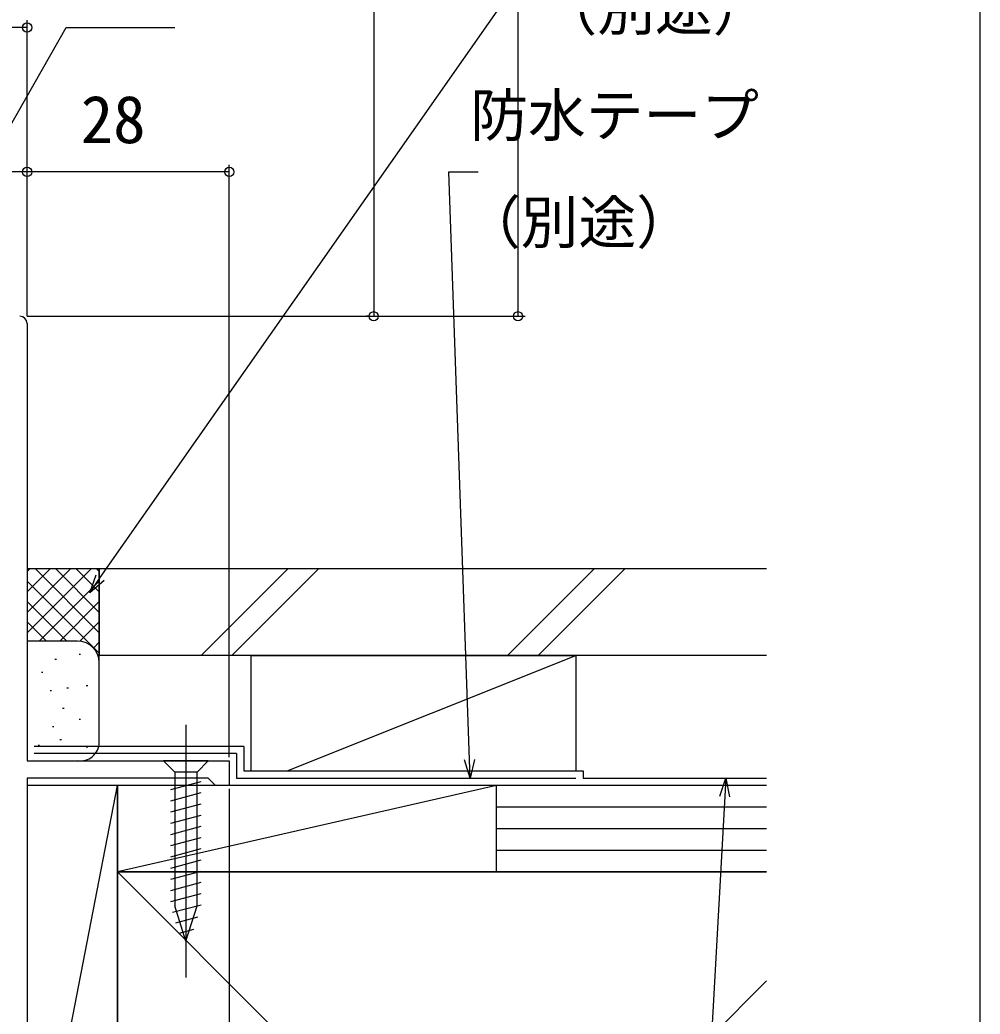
# Model space of a CAD drawing. Units: millimetres, scale not verified. Extents: x -525 to 525, y -783 to 778.
# Drawn here: x 392 to 525, y -468.2 to -330.4 of the extents above; entities that cross this region are included whole.
import ezdxf
from ezdxf.enums import TextEntityAlignment as Align

# ---------------------------------------------------------------- set-up
doc = ezdxf.new("R2010")
doc.units = ezdxf.units.MM
doc.header["$LTSCALE"] = 4
for name, color, linetype in [('0-3_YKK_11', 7, 'Continuous'), ('0-5_YKK_13', 4, 'Continuous'), ('0-7_YKK_D', 6, 'Continuous'), ('0-8_YKK_ZWAK', 7, 'Continuous'), ('0-9_YSS_K', 3, 'Continuous'), ('0-A_YSS_KE', 3, 'Continuous')]:
    doc.layers.add(name, color=color, linetype=linetype)
doc.styles.add('ＭＳ ゴシック', font='')
doc.styles.get('ＭＳ ゴシック').set_extended_font_data('MS Gothic')

msp = doc.modelspace()

# ---------------------------------------------------------------- linework, layer by layer
at = {"layer": '0-3_YKK_11'}
msp.add_lwpolyline([(393, -372.482), (393, -433.082), (421, -433.082), (421, -436.482), (419.1, -436.482), (418.6, -435.982), (418.1, -435.482), (393, -435.482), (393, -486.482), (391.5, -486.482), (391.5, -498.982), (393, -498.982), (393, -501.482), (389, -501.482), (389, -486.482), (337, -486.482), (337, -484.682), (339, -484.682), (339, -459.982), (342.3, -459.982)], dxfattribs=at)
msp.add_arc((392, -372.482), 1, 0.00001, 89.99999, dxfattribs=at)
at = {"layer": '0-5_YKK_13'}
for p, q in [((415, -428.082), (415, -463.082)), ((418.1, -433.082), (411.9, -433.082)), ((411.9, -433.082), (413.45, -434.632)), ((418.1, -433.082), (416.55, -434.632)), ((413.45, -434.632), (413.45, -453.166)), ((416.55, -434.632), (413.45, -434.632)), ((416.55, -453.166), (416.55, -434.632)), ((412.9, -437.058), (417.1, -435.933)), ((412.9, -438.611), (417.1, -437.486)), ((412.9, -440.164), (417.1, -439.039)), ((412.9, -441.717), (417.1, -440.592)), ((412.9, -443.27), (417.1, -442.145)), ((412.9, -444.823), (417.1, -443.697)), ((412.9, -446.376), (417.1, -445.25)), ((412.9, -447.929), (417.1, -446.803)), ((412.9, -449.482), (417.1, -448.356)), ((412.9, -451.035), (417.1, -449.909)), ((412.9, -452.587), (417.1, -451.462)), ((413.159, -454.071), (417.1, -453.015)), ((415, -458.082), (413.45, -453.166)), ((415, -458.082), (416.55, -453.166)), ((413.61, -455.503), (416.646, -454.689)), ((414.062, -456.935), (416.111, -456.386))]:
    msp.add_line(p, q, dxfattribs=at)
at = {"layer": '0-7_YKK_D'}
for p, q in [((461.003, -371.482), (461.003, -211.373)), ((441.003, -275.96), (441.003, -371.482)), ((393, -371.482), (393, -330.482)), ((393, -331.482), (337, -331.482)), ((393, -370.482), (393, -350.482)), ((393, -371.482), (393, -350.482)), ((421, -432.582), (421, -350.482)), ((393, -351.482), (381, -351.482)), ((421, -351.482), (393, -351.482)), ((393.003, -371.482), (462.003, -371.482)), ((440.393, -371.482), (440.003, -371.482)), ((421, -436.981), (421, -766.482))]:
    msp.add_line(p, q, dxfattribs=at)
for points in [[(401.672, -409.784), (403.135, -407.695), (463.508, -321.473), (517.967, -321.473)], [(387, -351.482), (398.407, -331.482), (413.453, -331.482)], [(454.369, -435.482), (454.28, -432.933), (451.411, -351.473), (455.461, -351.473)], [(403.695, -408.087), (401.672, -409.784), (402.575, -407.303)], [(454.962, -432.909), (454.369, -435.482), (453.597, -432.958)], [(489.766, -435.482), (489.625, -438.028), (485.446, -513.458), (481.396, -513.458)], [(488.943, -437.99), (489.766, -435.482), (490.307, -438.066)]]:
    msp.add_lwpolyline(points, dxfattribs=at)
for centre in [(393, -331.482), (393, -351.482), (393, -351.482), (421, -351.482), (441.003, -371.482), (461.003, -371.482)]:
    msp.add_circle(centre, 0.637, dxfattribs=at)
at = {"layer": '0-8_YKK_ZWAK'}
msp.add_lwpolyline([(-525, -782.7), (525, -782.7), (525, 747.3)], dxfattribs=at)
at = {"layer": '0-9_YSS_K'}
for p, q in [((402.998, -406.482), (392.998, -406.482)), ((392.998, -415.34), (401.856, -406.482)), ((392.998, -412.511), (399.027, -406.482)), ((392.998, -409.683), (396.199, -406.482)), ((392.998, -406.854), (393.37, -406.482)), ((394.14, -406.482), (402.998, -415.34)), ((396.968, -406.482), (402.998, -412.511)), ((399.797, -406.482), (402.998, -409.683)), ((402.625, -406.482), (402.998, -406.854)), ((402.998, -419.482), (402.998, -406.482)), ((429.108, -406.482), (417.108, -418.482)), ((433.351, -406.482), (421.351, -418.482)), ((471.534, -406.482), (459.534, -418.482)), ((475.777, -406.482), (463.777, -418.482)), ((392.998, -408.168), (402.998, -418.168)), ((394.684, -416.482), (402.998, -408.168)), ((392.998, -410.997), (398.483, -416.482)), ((397.512, -416.482), (402.998, -410.997)), ((392.998, -413.825), (395.672, -416.5)), ((400.323, -416.5), (402.998, -413.825)), ((399.998, -416.482), (392.998, -416.482)), ((402.203, -417.448), (402.998, -416.653)), ((400.193, -418.31), (400.393, -418.31)), ((423.998, -418.482), (423.998, -434.482)), ((423.998, -418.482), (468.998, -418.482)), ((428.998, -434.482), (468.998, -418.482)), ((468.998, -418.482), (468.998, -434.482)), ((396.855, -418.977), (397.055, -418.977)), ((402.998, -430.582), (402.998, -419.482)), ((394.998, -420.808), (395.198, -420.808)), ((401.194, -422.649), (401.394, -422.649)), ((396.187, -423.317), (396.387, -423.317)), ((398.524, -422.983), (398.724, -422.983)), ((397.921, -425.776), (398.121, -425.776)), ((396.521, -428.324), (396.721, -428.324)), ((400.193, -427.322), (400.393, -427.322)), ((394.538, -430.933), (394.738, -430.933)), ((397.542, -430.102), (397.742, -430.102)), ((398.19, -431.996), (398.39, -431.996)), ((401.194, -431.164), (401.394, -431.164)), ((393.298, -433.082), (399.998, -433.082)), ((392.997, -501.482), (405.498, -436.482)), ((457.998, -436.482), (405.498, -448.482)), ((468.998, -436.482), (423.998, -436.482)), ((457.998, -448.482), (457.998, -436.482)), ((495.4, -436.482), (457.998, -436.482)), ((495.4, -439.482), (457.998, -439.482)), ((495.4, -442.482), (457.998, -442.482)), ((495.4, -445.482), (457.998, -445.482)), ((405.5, -448.482), (495.4, -538.382)), ((457.998, -448.482), (495.4, -448.482)), ((405.5, -553.482), (495.4, -463.582))]:
    msp.add_line(p, q, dxfattribs=at)
for points in [[(405.498, -501.482), (405.498, -436.482), (392.998, -436.482), (392.997, -501.482)], [(457.998, -448.482), (457.998, -436.482), (405.498, -436.482), (405.498, -448.482)]]:
    msp.add_lwpolyline(points, close=True, dxfattribs=at)
for centre, radius, start, end in [((399.998, -419.482), 3, 360, 90), ((400.39, -430.473), 2.609, 261.34878, 358.26236)]:
    msp.add_arc(centre, radius, start, end, dxfattribs=at)
at = {"layer": '0-A_YSS_KE'}
for p, q in [((402.998, -406.482), (402.998, -418.482)), ((495.4, -406.482), (402.998, -406.482)), ((495.4, -418.482), (402.998, -418.482)), ((422.998, -431.082), (394, -431.082)), ((421.998, -432.082), (394, -432.082)), ((469.998, -434.482), (469.998, -435.482)), ((469.998, -435.482), (495.4, -435.482))]:
    msp.add_line(p, q, dxfattribs=at)
for points in [[(422.998, -431.082), (422.998, -434.482), (469.998, -434.482)], [(421.998, -432.082), (421.998, -435.482), (468.998, -435.482)], [(495.4, -448.482), (405.5, -448.482), (405.5, -553.482), (495.4, -553.482)]]:
    msp.add_lwpolyline(points, dxfattribs=at)

# ---------------------------------------------------------------- texts
at = {"layer": '0-7_YKK_D', "style": 'ＭＳ ゴシック'}
for s, height, p in [('（別途）', 5.865, (463.967, -333.607)), ('防水テープ', 5.865, (454.37, -348.326)), ('28', 6.598, (400.429, -349.482)), ('（別途）', 5.865, (453.37, -363.159))]:
    msp.add_text(s, height=height, dxfattribs=at).set_placement(p, align=Align.BOTTOM_LEFT)

doc.saveas('drawing.dxf')
